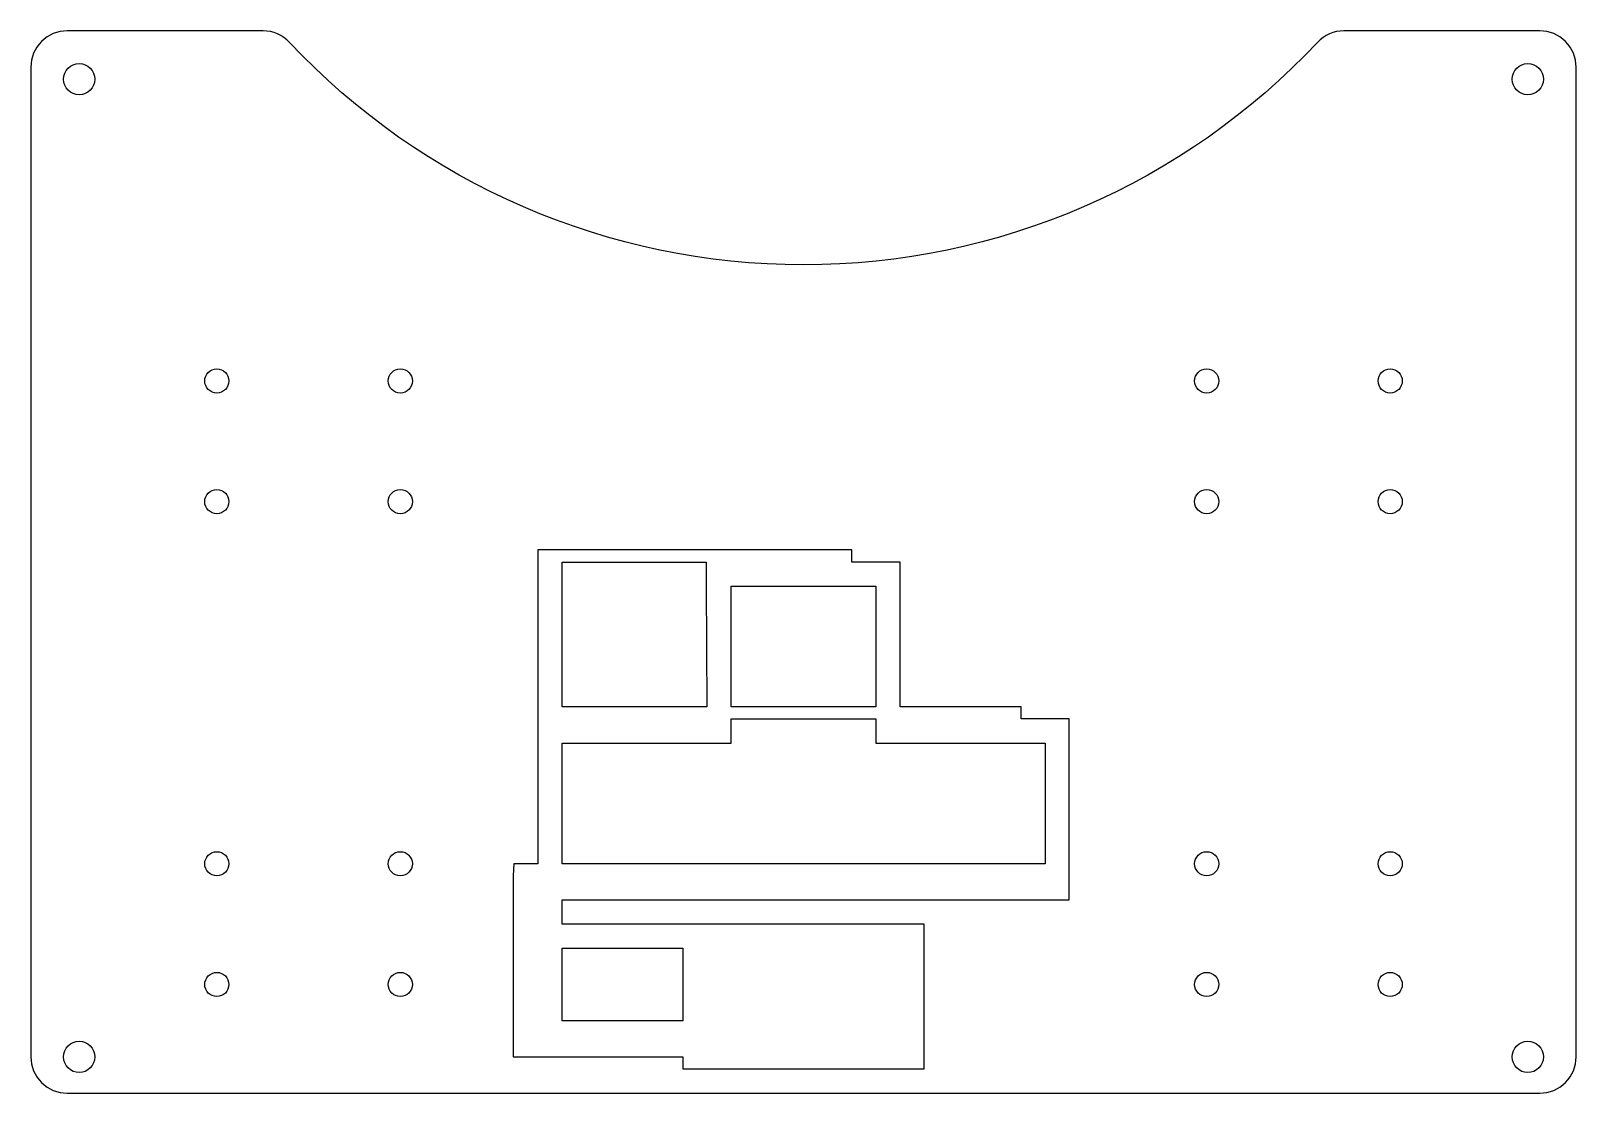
# Model space of a CAD drawing. Header units: millimetres. Extents: x -320 to 320, y -220 to 220.
import ezdxf

# ---------------------------------------------------------------- set-up
doc = ezdxf.new("R2010")
doc.units = ezdxf.units.MM
doc.layers.get('0').update_dxf_attribs({"linetype": 'CONTINUOUS'})

msp = doc.modelspace()

# ---------------------------------------------------------------- linework, layer by layer
msp.add_lwpolyline([(212.9, 215.26, -0.433013), (-212.9, 215.26, 0.207211), (-223.83, 220), (-305, 220, 0.414214), (-320, 205), (-320, -205, 0.414214), (-305, -220), (305, -220, 0.414214), (320, -205), (320, 205, 0.414214), (305, 220), (223.83, 220, 0.207211)], format="xyb", close=True)
for points in [[(110.09, -140), (110.09, -65), (90.09, -65), (90.09, -60), (40, -60), (40, 0), (20, 0), (20, 5), (-110, 5), (-110, -125), (-120, -125), (-120.26, -129.91), (-120.26, -205), (-50, -205), (-50, -210), (50, -210), (50, -150), (-100, -150), (-99.91, -140)], [(-40.31, 0), (-40.31, -9.74), (-40, -60), (-100, -60), (-100, 0)], [(-30, -60), (-30, -10), (30, -10), (30, -60)], [(30, -65), (30, -75), (100.09, -75), (100.09, -125), (-100, -125), (-100, -75), (-30, -75), (-30, -65)], [(-100, -190), (-100, -160), (-50, -160), (-50, -190)]]:
    msp.add_lwpolyline(points, close=True)
for centre, radius in [((-300, 200), 6.5), ((300, 200), 6.5), ((-243, 75), 5), ((-167, 75), 5), ((167, 75), 5), ((243, 75), 5), ((-243, 25), 5), ((-167, 25), 5), ((167, 25), 5), ((243, 25), 5), ((-243, -125), 5), ((-167, -125), 5), ((167, -125), 5), ((243, -125), 5), ((-243, -175), 5), ((-167, -175), 5), ((167, -175), 5), ((243, -175), 5), ((-300, -205), 6.5), ((300, -205), 6.5)]:
    msp.add_circle(centre, radius)

doc.saveas('drawing.dxf')
